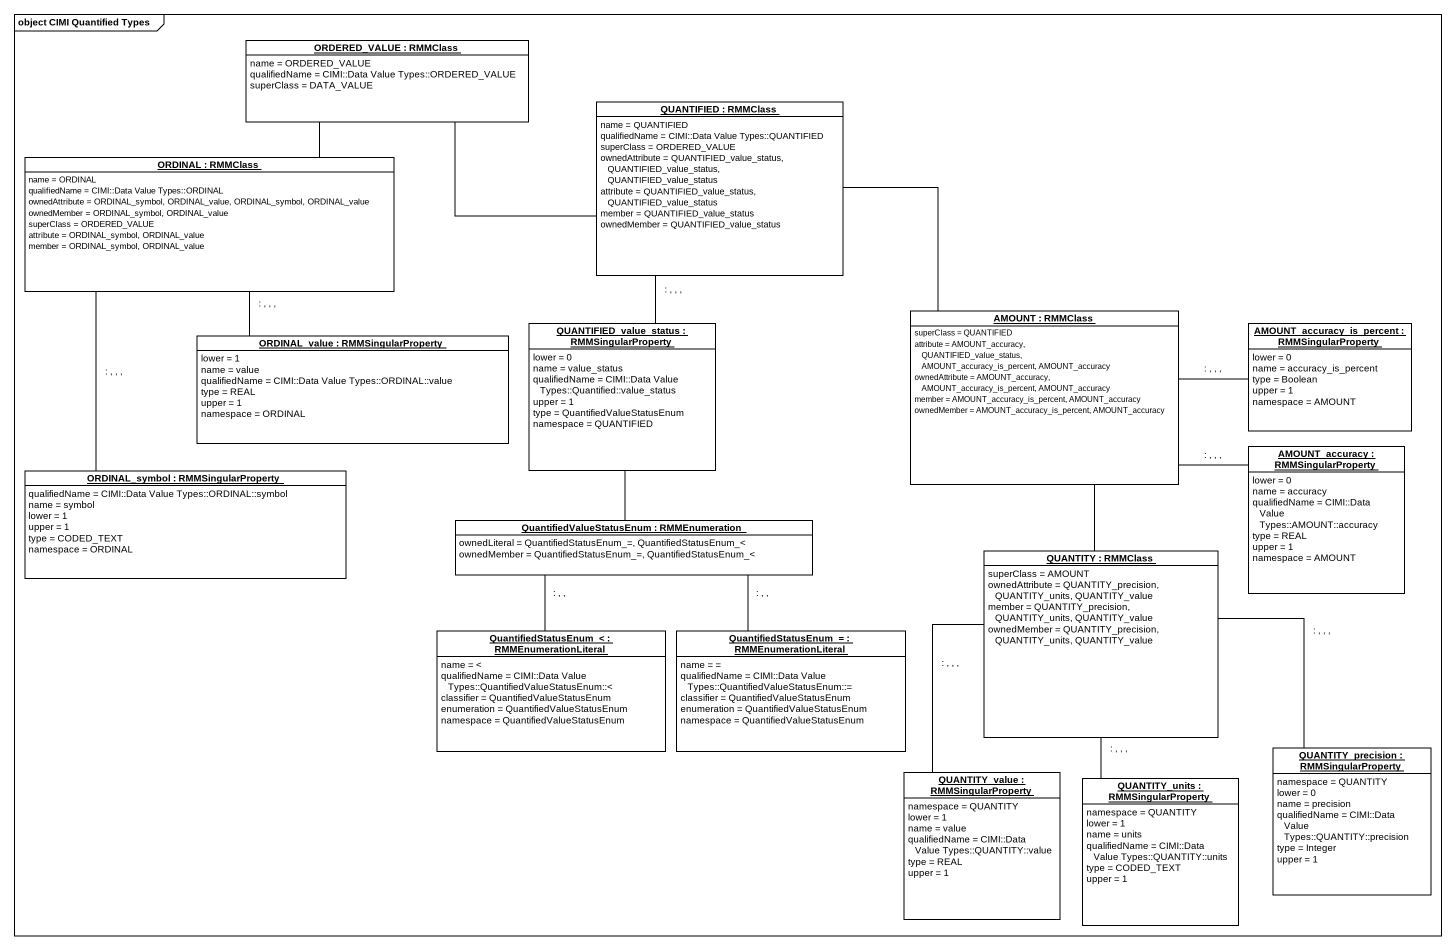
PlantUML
@startuml
mainframe object CIMI Quantified Types
hide circle
hide empty members
object "ORDERED_VALUE : RMMClass" as ORDERED_VALUE {
  name = ORDERED_VALUE
  qualifiedName = CIMI::Data Value Types::ORDERED_VALUE
  superClass = DATA_VALUE
}
object "QUANTIFIED : RMMClass" as QUANTIFIED {
  name = QUANTIFIED
  qualifiedName = CIMI::Data Value Types::QUANTIFIED
  superClass = ORDERED_VALUE
  ownedAttribute = QUANTIFIED_value_status, QUANTIFIED_value_status, QUANTIFIED_value_status
  attribute = QUANTIFIED_value_status, QUANTIFIED_value_status
  member = QUANTIFIED_value_status
  ownedMember = QUANTIFIED_value_status
}
object "ORDINAL : RMMClass" as ORDINAL {
  name = ORDINAL
  qualifiedName = CIMI::Data Value Types::ORDINAL
  ownedAttribute = ORDINAL_symbol, ORDINAL_value, ORDINAL_symbol, ORDINAL_value
  ownedMember = ORDINAL_symbol, ORDINAL_value
  superClass = ORDERED_VALUE
  attribute = ORDINAL_symbol, ORDINAL_value
  member = ORDINAL_symbol, ORDINAL_value
}
object "ORDINAL_value : RMMSingularProperty" as ORDINAL_value {
  lower = 1
  name = value
  qualifiedName = CIMI::Data Value Types::ORDINAL::value
  type = REAL
  upper = 1
  namespace = ORDINAL
}
object "QUANTIFIED_value_status : RMMSingularProperty" as QUANTIFIED_value_status {
  lower = 0
  name = value_status
  qualifiedName = CIMI::Data Value Types::Quantified::value_status
  upper = 1
  type = QuantifiedValueStatusEnum
  namespace = QUANTIFIED
}
object "AMOUNT : RMMClass" as AMOUNT {
  superClass = QUANTIFIED
  attribute = AMOUNT_accuracy, QUANTIFIED_value_status, AMOUNT_accuracy_is_percent, AMOUNT_accuracy
  ownedAttribute = AMOUNT_accuracy, AMOUNT_accuracy_is_percent, AMOUNT_accuracy
  member = AMOUNT_accuracy_is_percent, AMOUNT_accuracy
  ownedMember = AMOUNT_accuracy_is_percent, AMOUNT_accuracy
}
object "AMOUNT_accuracy_is_percent : RMMSingularProperty" as AMOUNT_accuracy_is_percent {
  lower = 0
  name = accuracy_is_percent
  type = Boolean
  upper = 1
  namespace = AMOUNT
}
object "AMOUNT_accuracy : RMMSingularProperty" as AMOUNT_accuracy {
  lower = 0
  name = accuracy
  qualifiedName = CIMI::Data Value Types::AMOUNT::accuracy
  type = REAL
  upper = 1
  namespace = AMOUNT
}
object "ORDINAL_symbol : RMMSingularProperty" as ORDINAL_symbol {
  qualifiedName = CIMI::Data Value Types::ORDINAL::symbol
  name = symbol
  lower = 1
  upper = 1
  type = CODED_TEXT
  namespace = ORDINAL
}
object "QuantifiedValueStatusEnum : RMMEnumeration" as QuantifiedValueStatusEnum {
  ownedLiteral = QuantifiedStatusEnum_=, QuantifiedStatusEnum_<
  ownedMember = QuantifiedStatusEnum_=, QuantifiedStatusEnum_<
}
object "QUANTITY : RMMClass" as QUANTITY {
  superClass = AMOUNT
  ownedAttribute = QUANTITY_precision, QUANTITY_units, QUANTITY_value
  member = QUANTITY_precision, QUANTITY_units, QUANTITY_value
  ownedMember = QUANTITY_precision, QUANTITY_units, QUANTITY_value
}
object "QuantifiedStatusEnum_< : RMMEnumerationLiteral" as QuantifiedStatusEnum {
  name = <
  qualifiedName = CIMI::Data Value Types::QuantifiedValueStatusEnum::<
  classifier = QuantifiedValueStatusEnum
  enumeration = QuantifiedValueStatusEnum
  namespace = QuantifiedValueStatusEnum
}
object "QuantifiedStatusEnum_= : RMMEnumerationLiteral" as QuantifiedStatusEnum_2 {
  name = =
  qualifiedName = CIMI::Data Value Types::QuantifiedValueStatusEnum::=
  classifier = QuantifiedValueStatusEnum
  enumeration = QuantifiedValueStatusEnum
  namespace = QuantifiedValueStatusEnum
}
object "QUANTITY_value : RMMSingularProperty" as QUANTITY_value {
  namespace = QUANTITY
  lower = 1
  name = value
  qualifiedName = CIMI::Data Value Types::QUANTITY::value
  type = REAL
  upper = 1
}
object "QUANTITY_precision : RMMSingularProperty" as QUANTITY_precision {
  namespace = QUANTITY
  lower = 0
  name = precision
  qualifiedName = CIMI::Data Value Types::QUANTITY::precision
  type = Integer
  upper = 1
}
object "QUANTITY_units : RMMSingularProperty" as QUANTITY_units {
  namespace = QUANTITY
  lower = 1
  name = units
  qualifiedName = CIMI::Data Value Types::QUANTITY::units
  type = CODED_TEXT
  upper = 1
}
QUANTIFIED -left- ORDERED_VALUE
QUANTIFIED -- QUANTIFIED_value_status : : , , ,
ORDINAL -up- ORDERED_VALUE
ORDINAL -- ORDINAL_value : : , , ,
ORDINAL -- ORDINAL_symbol : : , , ,
QUANTIFIED_value_status -- QuantifiedValueStatusEnum
AMOUNT -up- QUANTIFIED
AMOUNT -right- AMOUNT_accuracy_is_percent : : , , ,
AMOUNT -right- AMOUNT_accuracy : : , , ,
QuantifiedValueStatusEnum -- QuantifiedStatusEnum : : , ,
QuantifiedValueStatusEnum -- QuantifiedStatusEnum_2 : : , ,
QUANTITY -up- AMOUNT
QUANTITY -- QUANTITY_value : : , , ,
QUANTITY -- QUANTITY_precision : : , , ,
QUANTITY -- QUANTITY_units : : , , ,
@enduml
